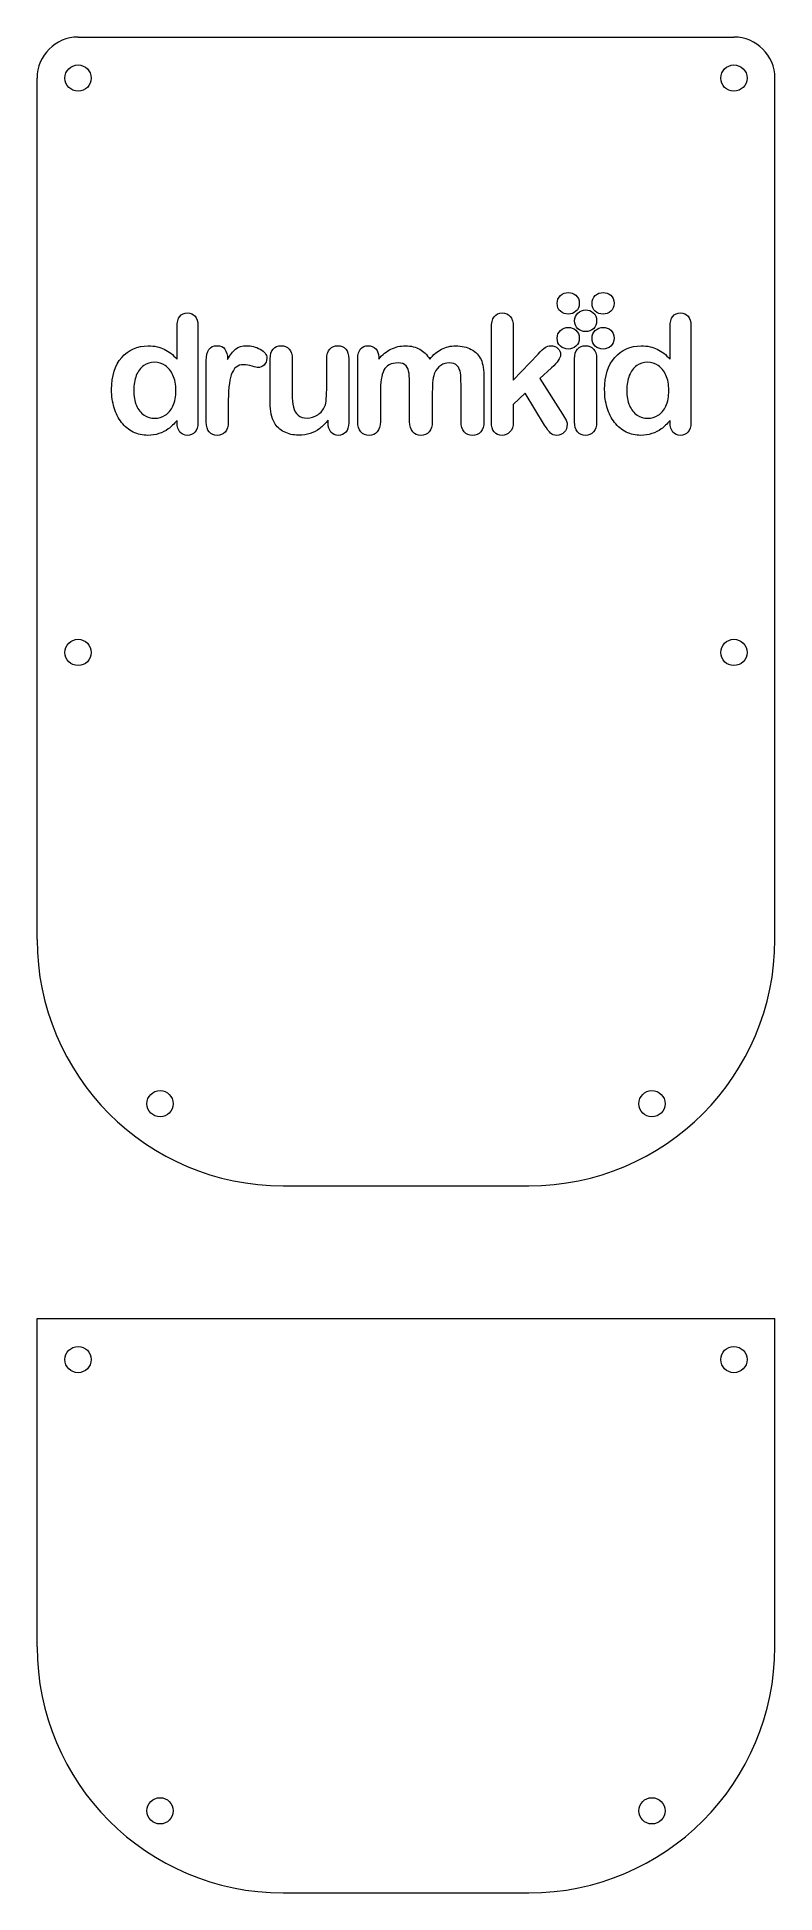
# Model space of a CAD drawing. Header units: millimetres. Extents: x 0 to 90, y 0 to 226.
import ezdxf

# ---------------------------------------------------------------- set-up
doc = ezdxf.new("R2010")
doc.units = ezdxf.units.MM
doc.layers.add('cut profiles', color=1, linetype='Continuous', lineweight=9, true_color=0xff0000)
doc.layers.add('line engrave', color=5, linetype='Continuous', lineweight=9, true_color=0x0000ff)

msp = doc.modelspace()

# ---------------------------------------------------------------- linework, layer by layer
at = {"layer": 'cut profiles'}
for p, q in [((5, 226.18), (85, 226.18)), ((0, 116.18), (0, 221.18)), ((90, 116.18), (90, 221.18)), ((30, 86.18), (60, 86.18)), ((0, 30), (0, 70)), ((0, 70), (90, 70)), ((90, 30), (90, 70)), ((30, 0), (60, 0))]:
    msp.add_line(p, q, dxfattribs=at)
for centre in [(5, 221.18), (85, 221.18), (5, 151.18), (85, 151.18), (15, 96.18), (75, 96.18), (5, 65), (85, 65), (15, 10), (75, 10)]:
    msp.add_circle(centre, 1.6, dxfattribs=at)
for centre, radius, start, end in [((5, 221.18), 5, 90, 180), ((85, 221.18), 5, 0, 90), ((30, 116.18), 30, 180, 270), ((60, 116.18), 30, 270, 0), ((30, 30), 30, 180, 270), ((60, 30), 30, 270, 0)]:
    msp.add_arc(centre, radius, start, end, dxfattribs=at)
at = {"layer": 'line engrave', "color": 5, "true_color": 0x0000ff}
for points in [[(17.07, 186.92), (17.07, 190.89)], [(19.61, 191.03), (19.61, 179.18)], [(55.41, 179.28), (55.41, 190.73)], [(58.08, 190.89), (58.08, 184.37), (61.11, 187.54)], [(77.21, 186.92), (77.21, 190.89)], [(79.75, 191.03), (79.75, 179.18)], [(20.64, 179.28), (20.64, 186.76)], [(28.43, 181.64), (28.43, 186.96)], [(31.12, 186.96), (31.12, 182.66)], [(35.33, 183.7), (35.33, 186.96)], [(38.01, 186.96), (38.01, 179.18)], [(39.11, 179.33), (39.11, 187.02)], [(41.67, 187.18), (41.67, 186.92)], [(62.76, 185.87), (61.33, 184.56), (64.09, 180.23)], [(65.56, 179.28), (65.56, 186.96)], [(68.25, 187.04), (68.25, 179.28)], [(45.44, 179.33), (45.44, 183.62)], [(51.71, 179.33), (51.71, 183.85)], [(54.5, 184.58), (54.5, 179.33)], [(23.32, 181.52), (23.32, 179.28)], [(41.88, 182.97), (41.88, 179.33)], [(48.21, 182.91), (48.21, 179.33)], [(61.91, 178.87), (59.54, 182.77), (58.08, 181.39), (58.08, 179.26)], [(17.07, 179.18), (17.07, 179.44)], [(35.49, 179.16), (35.49, 179.5)], [(77.21, 179.18), (77.21, 179.44)]]:
    msp.add_lwpolyline(points, dxfattribs=at)
for points in [[(63.44, 193.74), (63.44, 194.12), (63.57, 194.43), (63.84, 194.67)], [(63.84, 194.67), (64.12, 194.92), (64.44, 195.05), (64.8, 195.05)], [(64.8, 195.05), (65.14, 195.05), (65.45, 194.93), (65.72, 194.71)], [(65.72, 194.71), (65.99, 194.49), (66.13, 194.16), (66.13, 193.74)], [(67.69, 193.74), (67.69, 194.12), (67.83, 194.43), (68.09, 194.67)], [(68.09, 194.67), (68.37, 194.92), (68.69, 195.05), (69.05, 195.05)], [(69.05, 195.05), (69.4, 195.05), (69.71, 194.93), (69.97, 194.71)], [(69.97, 194.71), (70.24, 194.49), (70.38, 194.16), (70.38, 193.74)], [(17.4, 192.14), (17.62, 192.42), (17.94, 192.56), (18.34, 192.56)], [(18.34, 192.56), (18.75, 192.56), (19.06, 192.43), (19.28, 192.17)], [(55.75, 192.09), (55.98, 192.41), (56.31, 192.56), (56.73, 192.56)], [(56.73, 192.56), (57.15, 192.56), (57.48, 192.42), (57.72, 192.14)], [(63.83, 192.76), (63.57, 192.99), (63.44, 193.32), (63.44, 193.74)], [(64.8, 192.42), (64.42, 192.42), (64.1, 192.53), (63.83, 192.76)], [(65.73, 192.76), (65.47, 192.53), (65.16, 192.42), (64.8, 192.42)], [(65.56, 191.61), (65.56, 191.99), (65.7, 192.3), (65.97, 192.54)], [(66.13, 193.74), (66.13, 193.32), (65.99, 193), (65.73, 192.76)], [(65.97, 192.54), (66.24, 192.79), (66.56, 192.92), (66.92, 192.92)], [(66.92, 192.92), (67.27, 192.92), (67.58, 192.81), (67.85, 192.58)], [(68.08, 192.76), (67.82, 192.99), (67.69, 193.32), (67.69, 193.74)], [(67.85, 192.58), (68.12, 192.36), (68.25, 192.04), (68.25, 191.61)], [(69.05, 192.42), (68.68, 192.42), (68.35, 192.53), (68.08, 192.76)], [(69.98, 192.76), (69.72, 192.53), (69.41, 192.42), (69.05, 192.42)], [(70.38, 193.74), (70.38, 193.32), (70.25, 193), (69.98, 192.76)], [(77.53, 192.14), (77.76, 192.42), (78.07, 192.56), (78.48, 192.56)], [(78.48, 192.56), (78.89, 192.56), (79.2, 192.43), (79.41, 192.17)], [(17.07, 190.89), (17.07, 191.44), (17.18, 191.86), (17.4, 192.14)], [(19.28, 192.17), (19.5, 191.91), (19.61, 191.53), (19.61, 191.03)], [(55.41, 190.73), (55.41, 191.33), (55.52, 191.78), (55.75, 192.09)], [(57.72, 192.14), (57.96, 191.86), (58.08, 191.44), (58.08, 190.89)], [(63.44, 189.48), (63.44, 189.86), (63.57, 190.18), (63.84, 190.42)], [(63.84, 190.42), (64.12, 190.67), (64.44, 190.79), (64.8, 190.79)], [(64.8, 190.79), (65.14, 190.79), (65.45, 190.68), (65.72, 190.46)], [(65.96, 190.64), (65.7, 190.86), (65.56, 191.19), (65.56, 191.61)], [(65.72, 190.46), (65.99, 190.23), (66.13, 189.91), (66.13, 189.48)], [(66.92, 190.29), (66.55, 190.29), (66.23, 190.41), (65.96, 190.64)], [(67.86, 190.64), (67.6, 190.41), (67.28, 190.29), (66.92, 190.29)], [(67.69, 189.48), (67.69, 189.86), (67.83, 190.18), (68.09, 190.42)], [(68.25, 191.61), (68.25, 191.2), (68.12, 190.87), (67.86, 190.64)], [(68.09, 190.42), (68.37, 190.67), (68.69, 190.79), (69.05, 190.79)], [(69.05, 190.79), (69.4, 190.79), (69.71, 190.68), (69.97, 190.46)], [(69.97, 190.46), (70.24, 190.23), (70.38, 189.91), (70.38, 189.48)], [(77.21, 190.89), (77.21, 191.44), (77.32, 191.86), (77.53, 192.14)], [(79.41, 192.17), (79.64, 191.91), (79.75, 191.53), (79.75, 191.03)], [(10.32, 187.14), (11.14, 188.08), (12.22, 188.55), (13.56, 188.55)], [(13.56, 188.55), (14.33, 188.55), (14.99, 188.41), (15.52, 188.14)], [(15.52, 188.14), (16.05, 187.88), (16.57, 187.48), (17.07, 186.92)], [(20.64, 186.76), (20.64, 187.96), (21.07, 188.57), (21.95, 188.57)], [(21.95, 188.57), (22.39, 188.57), (22.71, 188.43), (22.91, 188.14)], [(22.91, 188.14), (23.11, 187.86), (23.22, 187.45), (23.24, 186.89)], [(23.24, 186.89), (23.56, 187.45), (23.89, 187.86), (24.22, 188.14)], [(24.22, 188.14), (24.56, 188.43), (25.01, 188.57), (25.58, 188.57)], [(25.58, 188.57), (26.14, 188.57), (26.69, 188.43), (27.22, 188.14)], [(27.22, 188.14), (27.75, 187.86), (28.02, 187.49), (28.02, 187.02)], [(28.43, 186.96), (28.43, 187.5), (28.56, 187.9), (28.8, 188.16)], [(28.8, 188.16), (29.04, 188.43), (29.36, 188.57), (29.76, 188.57)], [(29.76, 188.57), (30.17, 188.57), (30.5, 188.43), (30.75, 188.16)], [(30.75, 188.16), (31, 187.9), (31.12, 187.49), (31.12, 186.96)], [(35.33, 186.96), (35.33, 187.49), (35.46, 187.9), (35.71, 188.16)], [(35.71, 188.16), (35.96, 188.43), (36.28, 188.57), (36.68, 188.57)], [(36.68, 188.57), (37.08, 188.57), (37.4, 188.43), (37.65, 188.16)], [(37.65, 188.16), (37.89, 187.9), (38.01, 187.5), (38.01, 186.96)], [(39.11, 187.02), (39.11, 187.53), (39.23, 187.91), (39.46, 188.17)], [(39.46, 188.17), (39.7, 188.44), (40, 188.57), (40.38, 188.57)], [(40.38, 188.57), (40.75, 188.57), (41.06, 188.44), (41.3, 188.19)], [(41.3, 188.19), (41.55, 187.95), (41.67, 187.61), (41.67, 187.18)], [(41.67, 186.92), (42.14, 187.48), (42.64, 187.89), (43.17, 188.15)], [(43.17, 188.15), (43.7, 188.42), (44.29, 188.55), (44.94, 188.55)], [(44.94, 188.55), (45.62, 188.55), (46.2, 188.41), (46.68, 188.14)], [(46.68, 188.14), (47.17, 187.88), (47.57, 187.47), (47.89, 186.92)], [(47.89, 186.92), (48.34, 187.48), (48.82, 187.88), (49.34, 188.14)], [(49.34, 188.14), (49.86, 188.41), (50.43, 188.55), (51.06, 188.55)], [(51.06, 188.55), (51.8, 188.55), (52.43, 188.4), (52.96, 188.12)], [(52.96, 188.12), (53.5, 187.83), (53.89, 187.41), (54.16, 186.87)], [(61.11, 187.54), (61.48, 187.94), (61.76, 188.21), (61.96, 188.35)], [(61.96, 188.35), (62.16, 188.5), (62.4, 188.57), (62.68, 188.57)], [(62.68, 188.57), (63.01, 188.57), (63.29, 188.46), (63.52, 188.24)], [(63.83, 188.51), (63.57, 188.74), (63.44, 189.06), (63.44, 189.48)], [(63.52, 188.24), (63.74, 188.03), (63.85, 187.77), (63.85, 187.45)], [(64.8, 188.16), (64.42, 188.16), (64.1, 188.28), (63.83, 188.51)], [(65.73, 188.51), (65.47, 188.28), (65.16, 188.16), (64.8, 188.16)], [(65.56, 186.96), (65.56, 187.49), (65.69, 187.9), (65.93, 188.16)], [(66.13, 189.48), (66.13, 189.07), (65.99, 188.75), (65.73, 188.51)], [(65.93, 188.16), (66.18, 188.43), (66.5, 188.57), (66.89, 188.57)], [(66.89, 188.57), (67.29, 188.57), (67.61, 188.43), (67.87, 188.16)], [(68.08, 188.51), (67.82, 188.74), (67.69, 189.06), (67.69, 189.48)], [(67.87, 188.16), (68.12, 187.9), (68.25, 187.52), (68.25, 187.04)], [(69.05, 188.16), (68.68, 188.16), (68.35, 188.28), (68.08, 188.51)], [(69.98, 188.51), (69.72, 188.28), (69.41, 188.16), (69.05, 188.16)], [(70.38, 189.48), (70.38, 189.07), (70.25, 188.75), (69.98, 188.51)], [(70.46, 187.14), (71.28, 188.08), (72.36, 188.55), (73.7, 188.55)], [(73.7, 188.55), (74.47, 188.55), (75.12, 188.41), (75.65, 188.14)], [(75.65, 188.14), (76.19, 187.88), (76.7, 187.48), (77.21, 186.92)], [(9.09, 183.21), (9.09, 184.89), (9.5, 186.2), (10.32, 187.14)], [(13.01, 186.14), (12.62, 185.86), (12.32, 185.46), (12.1, 184.94)], [(14.33, 186.56), (13.84, 186.56), (13.4, 186.42), (13.01, 186.14)], [(15.63, 186.15), (15.23, 186.42), (14.8, 186.56), (14.33, 186.56)], [(16.57, 184.97), (16.34, 185.48), (16.03, 185.88), (15.63, 186.15)], [(24.27, 185.94), (24.02, 185.74), (23.83, 185.43), (23.69, 185.02)], [(25.23, 186.25), (24.84, 186.25), (24.52, 186.15), (24.27, 185.94)], [(26.23, 186.07), (25.85, 186.19), (25.52, 186.25), (25.23, 186.25)], [(26.95, 185.89), (26.85, 185.89), (26.61, 185.95), (26.23, 186.07)], [(27.68, 186.21), (27.45, 186), (27.21, 185.89), (26.95, 185.89)], [(28.02, 187.02), (28.02, 186.69), (27.91, 186.42), (27.68, 186.21)], [(42.29, 185.57), (42.02, 184.96), (41.88, 184.1), (41.88, 182.97)], [(44.04, 186.47), (43.16, 186.47), (42.58, 186.17), (42.29, 185.57)], [(45, 186.11), (44.8, 186.35), (44.48, 186.47), (44.04, 186.47)], [(45.37, 185.19), (45.33, 185.57), (45.2, 185.87), (45, 186.11)], [(49.24, 186.16), (48.93, 185.95), (48.68, 185.66), (48.51, 185.31)], [(50.26, 186.47), (49.9, 186.47), (49.57, 186.37), (49.24, 186.16)], [(51.24, 186.12), (51.03, 186.35), (50.7, 186.47), (50.26, 186.47)], [(51.64, 185.24), (51.59, 185.59), (51.46, 185.88), (51.24, 186.12)], [(54.16, 186.87), (54.39, 186.39), (54.5, 185.62), (54.5, 184.58)], [(63.85, 187.45), (63.85, 187.05), (63.49, 186.53), (62.76, 185.87)], [(69.23, 183.21), (69.23, 184.89), (69.64, 186.2), (70.46, 187.14)], [(73.14, 186.14), (72.76, 185.86), (72.46, 185.46), (72.24, 184.94)], [(74.46, 186.56), (73.97, 186.56), (73.53, 186.42), (73.14, 186.14)], [(75.76, 186.15), (75.37, 186.42), (74.94, 186.56), (74.46, 186.56)], [(76.71, 184.97), (76.48, 185.48), (76.16, 185.88), (75.76, 186.15)], [(9.4, 181), (9.19, 181.68), (9.09, 182.42), (9.09, 183.21)], [(12.1, 184.94), (11.89, 184.42), (11.79, 183.81), (11.79, 183.12)], [(16.93, 183.12), (16.93, 183.84), (16.81, 184.45), (16.57, 184.97)], [(23.4, 183.57), (23.35, 183.01), (23.32, 182.33), (23.32, 181.52)], [(23.69, 185.02), (23.55, 184.62), (23.46, 184.13), (23.4, 183.57)], [(35.11, 181.19), (35.26, 181.58), (35.33, 182.41), (35.33, 183.7)], [(45.44, 183.62), (45.44, 184.29), (45.42, 184.82), (45.37, 185.19)], [(48.51, 185.31), (48.31, 184.86), (48.21, 184.06), (48.21, 182.91)], [(51.71, 183.85), (51.71, 184.43), (51.69, 184.89), (51.64, 185.24)], [(69.53, 181), (69.33, 181.68), (69.23, 182.42), (69.23, 183.21)], [(72.24, 184.94), (72.03, 184.42), (71.92, 183.81), (71.92, 183.12)], [(77.06, 183.12), (77.06, 183.84), (76.94, 184.45), (76.71, 184.97)], [(10.31, 179.22), (9.91, 179.72), (9.61, 180.32), (9.4, 181)], [(11.79, 183.12), (11.79, 182.4), (11.9, 181.78), (12.12, 181.26)], [(12.12, 181.26), (12.35, 180.75), (12.66, 180.36), (13.06, 180.1)], [(15.64, 180.08), (16.03, 180.33), (16.34, 180.71), (16.57, 181.21)], [(16.57, 181.21), (16.81, 181.73), (16.93, 182.36), (16.93, 183.12)], [(28.94, 179.18), (28.6, 179.75), (28.43, 180.57), (28.43, 181.64)], [(31.12, 182.66), (31.12, 182.04), (31.17, 181.51), (31.28, 181.09)], [(31.28, 181.09), (31.38, 180.67), (31.57, 180.34), (31.84, 180.09)], [(34.23, 180.14), (34.63, 180.41), (34.92, 180.76), (35.11, 181.19)], [(70.45, 179.22), (70.05, 179.72), (69.74, 180.32), (69.53, 181)], [(71.92, 183.12), (71.92, 182.4), (72.04, 181.78), (72.26, 181.26)], [(72.26, 181.26), (72.49, 180.75), (72.8, 180.36), (73.19, 180.1)], [(75.77, 180.08), (76.17, 180.33), (76.48, 180.71), (76.71, 181.21)], [(76.71, 181.21), (76.94, 181.73), (77.06, 182.36), (77.06, 183.12)], [(11.73, 178.04), (11.18, 178.32), (10.71, 178.71), (10.31, 179.22)], [(13.06, 180.1), (13.45, 179.85), (13.88, 179.72), (14.35, 179.72)], [(14.35, 179.72), (14.82, 179.72), (15.25, 179.84), (15.64, 180.08)], [(17.07, 179.44), (16.71, 179.03), (16.36, 178.69), (16, 178.43)], [(17.43, 178.04), (17.19, 178.3), (17.07, 178.68), (17.07, 179.18)], [(19.61, 179.18), (19.61, 178.67), (19.5, 178.28), (19.26, 178.03)], [(21.01, 178.05), (20.76, 178.33), (20.64, 178.74), (20.64, 179.28)], [(23.32, 179.28), (23.32, 178.73), (23.2, 178.32), (22.94, 178.04)], [(30.13, 178.06), (29.62, 178.33), (29.22, 178.7), (28.94, 179.18)], [(31.84, 180.09), (32.12, 179.86), (32.49, 179.74), (32.95, 179.74)], [(32.95, 179.74), (33.4, 179.74), (33.83, 179.87), (34.23, 180.14)], [(35.49, 179.5), (35.17, 179.09), (34.83, 178.75), (34.48, 178.48)], [(35.85, 178.04), (35.61, 178.3), (35.49, 178.68), (35.49, 179.16)], [(38.01, 179.18), (38.01, 178.67), (37.89, 178.28), (37.66, 178.03)], [(39.5, 178.06), (39.24, 178.35), (39.11, 178.78), (39.11, 179.33)], [(41.88, 179.33), (41.88, 178.78), (41.75, 178.35), (41.5, 178.06)], [(45.82, 178.06), (45.57, 178.35), (45.44, 178.77), (45.44, 179.33)], [(48.21, 179.33), (48.21, 178.77), (48.08, 178.35), (47.83, 178.06)], [(52.1, 178.06), (51.84, 178.35), (51.71, 178.78), (51.71, 179.33)], [(54.5, 179.33), (54.5, 178.77), (54.37, 178.35), (54.12, 178.06)], [(55.76, 178.05), (55.52, 178.33), (55.41, 178.74), (55.41, 179.28)], [(58.08, 179.26), (58.08, 178.74), (57.95, 178.34), (57.67, 178.05)], [(62.63, 177.91), (62.45, 178.08), (62.21, 178.41), (61.91, 178.87)], [(64.09, 180.23), (64.29, 179.91), (64.44, 179.66), (64.52, 179.49)], [(64.66, 179.02), (64.66, 178.59), (64.54, 178.25), (64.3, 178.01)], [(64.52, 179.49), (64.61, 179.33), (64.66, 179.17), (64.66, 179.02)], [(65.93, 178.06), (65.69, 178.35), (65.56, 178.75), (65.56, 179.28)], [(68.25, 179.28), (68.25, 178.74), (68.12, 178.33), (67.87, 178.05)], [(71.86, 178.04), (71.32, 178.32), (70.85, 178.71), (70.45, 179.22)], [(73.19, 180.1), (73.59, 179.85), (74.02, 179.72), (74.48, 179.72)], [(74.48, 179.72), (74.96, 179.72), (75.39, 179.84), (75.77, 180.08)], [(77.21, 179.44), (76.85, 179.03), (76.49, 178.69), (76.14, 178.43)], [(77.56, 178.04), (77.33, 178.3), (77.21, 178.68), (77.21, 179.18)], [(79.75, 179.18), (79.75, 178.67), (79.63, 178.28), (79.39, 178.03)], [(13.52, 177.64), (12.88, 177.64), (12.28, 177.78), (11.73, 178.04)], [(14.86, 177.85), (14.45, 177.71), (14.01, 177.64), (13.52, 177.64)], [(16, 178.43), (15.65, 178.17), (15.27, 177.98), (14.86, 177.85)], [(18.34, 177.64), (17.98, 177.64), (17.67, 177.77), (17.43, 178.04)], [(19.26, 178.03), (19.02, 177.77), (18.72, 177.64), (18.34, 177.64)], [(21.97, 177.64), (21.58, 177.64), (21.26, 177.78), (21.01, 178.05)], [(22.94, 178.04), (22.69, 177.78), (22.36, 177.64), (21.97, 177.64)], [(31.88, 177.66), (31.23, 177.66), (30.65, 177.8), (30.13, 178.06)], [(33.32, 177.87), (32.9, 177.73), (32.42, 177.66), (31.88, 177.66)], [(34.48, 178.48), (34.12, 178.2), (33.74, 178), (33.32, 177.87)], [(36.76, 177.64), (36.39, 177.64), (36.09, 177.77), (35.85, 178.04)], [(37.66, 178.03), (37.43, 177.77), (37.13, 177.64), (36.76, 177.64)], [(40.5, 177.64), (40.1, 177.64), (39.76, 177.78), (39.5, 178.06)], [(41.5, 178.06), (41.25, 177.78), (40.92, 177.64), (40.5, 177.64)], [(46.81, 177.64), (46.41, 177.64), (46.07, 177.78), (45.82, 178.06)], [(47.83, 178.06), (47.57, 177.78), (47.23, 177.64), (46.81, 177.64)], [(53.1, 177.64), (52.7, 177.64), (52.36, 177.78), (52.1, 178.06)], [(54.12, 178.06), (53.86, 177.78), (53.52, 177.64), (53.1, 177.64)], [(56.73, 177.64), (56.32, 177.64), (56, 177.78), (55.76, 178.05)], [(57.67, 178.05), (57.4, 177.78), (57.09, 177.64), (56.73, 177.64)], [(63.39, 177.64), (63.06, 177.64), (62.81, 177.73), (62.63, 177.91)], [(64.3, 178.01), (64.07, 177.76), (63.77, 177.64), (63.39, 177.64)], [(66.89, 177.64), (66.5, 177.64), (66.18, 177.78), (65.93, 178.06)], [(67.87, 178.05), (67.61, 177.78), (67.29, 177.64), (66.89, 177.64)], [(73.66, 177.64), (73.01, 177.64), (72.42, 177.78), (71.86, 178.04)], [(74.99, 177.85), (74.59, 177.71), (74.14, 177.64), (73.66, 177.64)], [(76.14, 178.43), (75.79, 178.17), (75.41, 177.98), (74.99, 177.85)], [(78.48, 177.64), (78.11, 177.64), (77.81, 177.77), (77.56, 178.04)], [(79.39, 178.03), (79.16, 177.77), (78.85, 177.64), (78.48, 177.64)]]:
    msp.add_open_spline(points, degree=3, dxfattribs=at)

doc.saveas('drawing.dxf')
